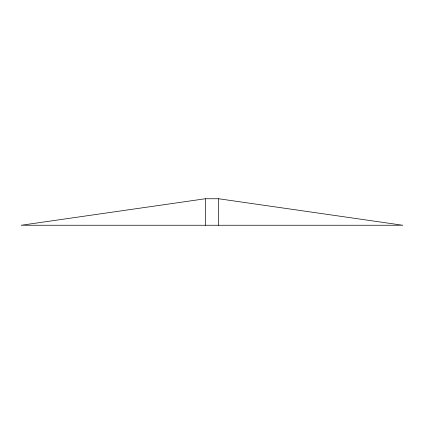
<?xml version="1.0" encoding="UTF-8"?>
<svg xmlns="http://www.w3.org/2000/svg" width="424" height="424" viewBox="0 0 424 424"><rect width="100%" height="100%" fill="white"/><g stroke="black" fill="none" stroke-linecap="round" stroke-linejoin="round"><path stroke-width="0.64" d="M205.375 198.75L21.2 225.25L402.8 225.25L218.625 198.75L205.375 198.75L205.375 225.25M218.625 198.75L218.625 225.25"/></g></svg>
